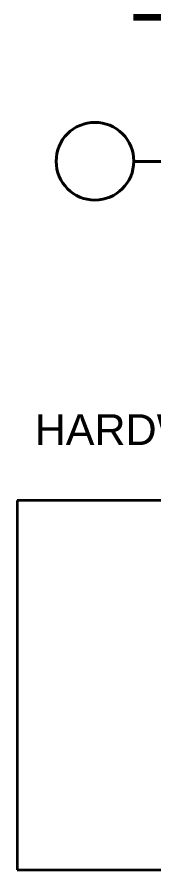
# Model space of a CAD drawing. Header units: inches. Extents: x -293 to 39679, y -468 to 488.
# Drawn here: x 513.5 to 522.5, y 218.6 to 274.8 of the extents above; entities that cross this region are included whole.
import ezdxf

# ---------------------------------------------------------------- set-up
doc = ezdxf.new("R2010")
doc.units = ezdxf.units.IN
doc.header["$MEASUREMENT"] = 0
for name, color, linetype in [('PDF_Geometry', 7, 'Continuous'), ('PDF_Images', 7, 'Continuous'), ('PDF_Text', 7, 'Continuous')]:
    doc.layers.add(name, color=color, linetype=linetype)
doc.styles.add('PDF Arial', font='arial.ttf')
picture_1 = doc.add_image_def('image1.png', size_in_pixel=(519, 213))

msp = doc.modelspace()

# ---------------------------------------------------------------- linework, layer by layer
at = {"layer": 'PDF_Geometry', "lineweight": 211}
msp.add_lwpolyline([(521.18947, 274.84135), (583.88826, 274.84135)], dxfattribs=at)
at = {"layer": 'PDF_Geometry', "lineweight": 40}
msp.add_lwpolyline([(521.19094, 265.33327), (567.25976, 265.33327)], dxfattribs=at)
for centre, radius, start, end in [((518.62662, 265.35927), 2.53855, 89.716765, 180.283235), ((518.65373, 265.34768), 2.55015, 359.978414, 90.327163), ((518.64402, 265.33793), 2.55592, 180.108803, 269.891197), ((518.62749, 265.35849), 2.57651, 270.259688, 359.434735)]:
    msp.add_arc(centre, radius, start, end, dxfattribs=at)
for points in [[(516.0881, 265.33307), (516.0881, 265.30579), (516.0881, 265.30579), (516.0881, 265.34672)], [(521.20387, 265.34672), (521.20387, 265.30579), (521.20387, 265.30579), (521.20387, 265.33307)]]:
    msp.add_open_spline(points, degree=3, dxfattribs=at)

# ---------------------------------------------------------------- texts
at = {"layer": 'PDF_Text', "insert": (514.66924, 246.03357), "char_height": 2.0307919, "attachment_point": 7, "style": 'PDF Arial'}
msp.add_mtext('HARDWARE SCHEDULE (EXITING DOORS)', dxfattribs=at)

# ---------------------------------------------------------------- pictures from other files: only their frames are drawn
at = {"layer": 'PDF_Images', "color": 7, "lineweight": 35}
image = msp.add_image(picture_1, insert=(513.50975, 242.98738), size_in_units=(59.15198, 24.33744), dxfattribs=at)
image.dxf.v_pixel = (0, -0.11426028)
image.dxf.flags = 15

doc.saveas('drawing.dxf')
